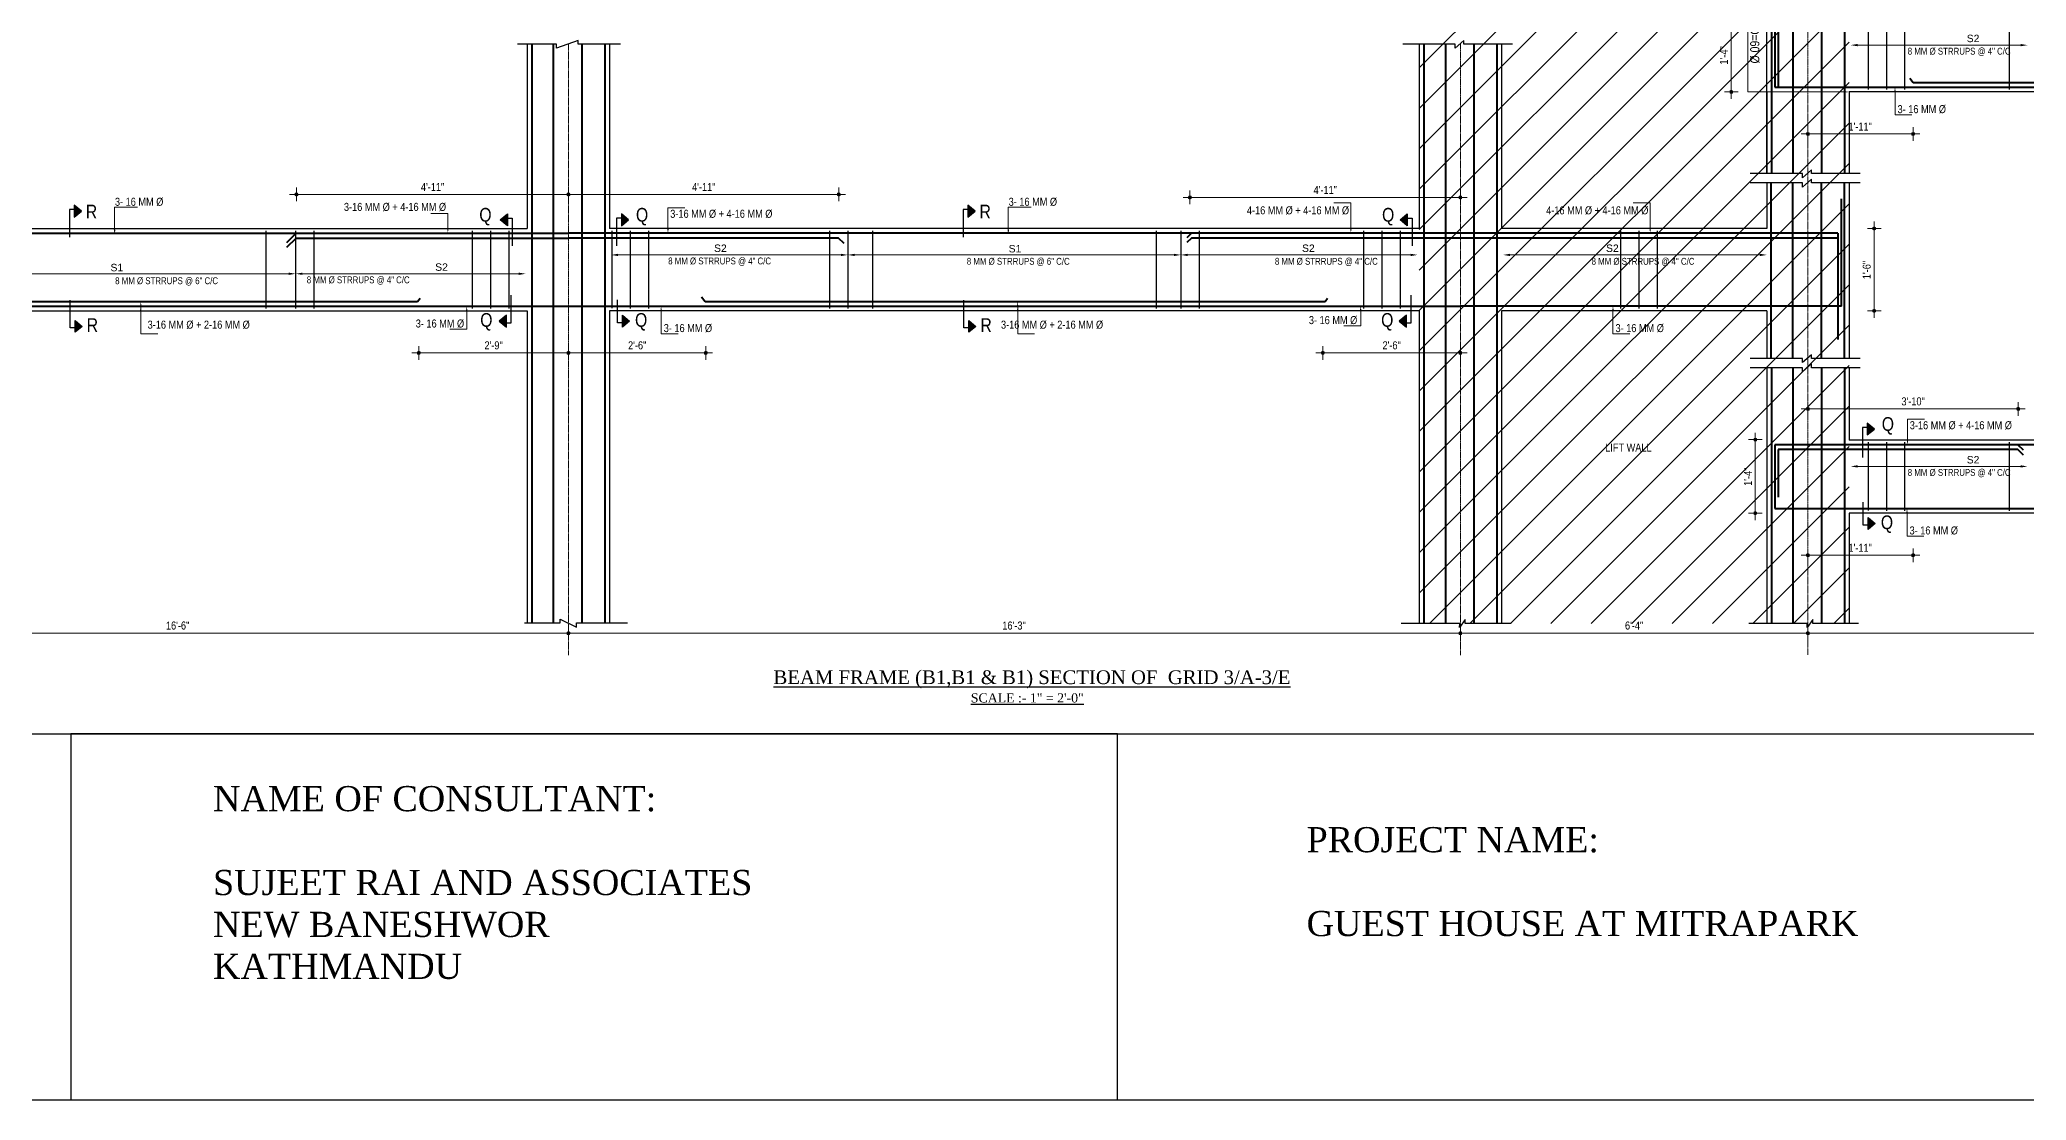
# Model space of a CAD drawing. Header units: inches. Extents: x 57837 to 133168, y 6972 to 27776.
# Drawn here: x 74086 to 75823, y 12664 to 13592 of the extents above; entities that cross this region are included whole.
import ezdxf

# ---------------------------------------------------------------- set-up
doc = ezdxf.new("R2010")
doc.units = ezdxf.units.IN
doc.header["$MEASUREMENT"] = 0
doc.linetypes.add('CENTER', pattern=[2, 1.25, -0.25, 0.25, -0.25])
doc.linetypes.add('CENTER2', pattern=[1.125, 0.75, -0.125, 0.125, -0.125])
for name, color, linetype, lineweight in [('CENTER', 9, 'CENTER', 5), ('DIM', 2, 'Continuous', 13), ('HACTH', 153, 'Continuous', 5), ('ROD', 1, 'Continuous', 40), ('STIRRUPS', 4, 'Continuous', 30)]:
    doc.layers.add(name, color=color, linetype=linetype, lineweight=lineweight)
for name, color, linetype in [('elevation', 3, 'Continuous'), ('text', 255, 'Continuous'), ('walls', 32, 'Continuous')]:
    doc.layers.add(name, color=color, linetype=linetype)
doc.styles.add('Arial', font='arial.ttf', dxfattribs={"height": 6.5})
doc.styles.get("Standard").update_dxf_attribs({"font": 'ARIALN.TTF', "height": 7})
doc.styles.add('style1', font='times.ttf', dxfattribs={"height": 8})

msp = doc.modelspace()

# ---------------------------------------------------------------- hatches: boundary and pattern name
at = {"lineweight": 13}
h = msp.add_hatch(color=256, dxfattribs=at)
edge = h.paths.add_edge_path()
edge.add_arc((75565.4, 13546.5), 1.42, -90, 270)
h = msp.add_hatch(color=256, dxfattribs=at)
edge = h.paths.add_edge_path()
edge.add_arc((75632.4, 13509.7), 1.42, 180, 540)
h = msp.add_hatch(color=256, dxfattribs=at)
edge = h.paths.add_edge_path()
edge.add_arc((75724.4, 13509.7), 1.42, 0, 360)
h = msp.add_hatch(color=256, dxfattribs=at)
edge = h.paths.add_edge_path()
edge.add_arc((74310.3, 13456.8), 1.42, 180, 540)
h = msp.add_hatch(color=256, dxfattribs=at)
edge = h.paths.add_edge_path()
edge.add_arc((74548.2, 13456.8), 1.42, 180, 540)
h = msp.add_hatch(color=256, dxfattribs=at)
edge = h.paths.add_edge_path()
edge.add_arc((74548.2, 13456.8), 1.42, 0, 360)
h = msp.add_hatch(color=256, dxfattribs=at)
edge = h.paths.add_edge_path()
edge.add_arc((74784.7, 13456.8), 1.42, 0, 360)
h = msp.add_hatch(color=256, dxfattribs=at)
edge = h.paths.add_edge_path()
edge.add_arc((75091.8, 13454.2), 1.42, 180, 540)
h = msp.add_hatch(color=256, dxfattribs=at)
edge = h.paths.add_edge_path()
edge.add_arc((75328.4, 13454.2), 1.42, 0, 360)
h = msp.add_hatch(color=256, dxfattribs=at)
edge = h.paths.add_edge_path()
edge.add_arc((75690.4, 13427), 1.42, 90, 450)
h = msp.add_hatch(color=256, dxfattribs=at)
edge = h.paths.add_edge_path()
edge.add_arc((75690.4, 13355), 1.42, -90, 270)
h = msp.add_hatch(color=256, dxfattribs=at)
edge = h.paths.add_edge_path()
edge.add_arc((74417.3, 13318.2), 1.42, 180, 540)
h = msp.add_hatch(color=256, dxfattribs=at)
edge = h.paths.add_edge_path()
edge.add_arc((74548.2, 13318.2), 1.42, 0, 360)
h = msp.add_hatch(color=256, dxfattribs=at)
edge = h.paths.add_edge_path()
edge.add_arc((74548.2, 13318.2), 1.42, 180, 540)
h = msp.add_hatch(color=256, dxfattribs=at)
edge = h.paths.add_edge_path()
edge.add_arc((74668.4, 13318.2), 1.42, 0, 360)
h = msp.add_hatch(color=256, dxfattribs=at)
edge = h.paths.add_edge_path()
edge.add_arc((75208.1, 13318.2), 1.42, 180, 540)
h = msp.add_hatch(color=256, dxfattribs=at)
edge = h.paths.add_edge_path()
edge.add_arc((75328.4, 13318.2), 1.42, 0, 360)
h = msp.add_hatch(color=256, dxfattribs=at)
edge = h.paths.add_edge_path()
edge.add_arc((75632.4, 13269.2), 1.42, 180, 540)
h = msp.add_hatch(color=256, dxfattribs=at)
edge = h.paths.add_edge_path()
edge.add_arc((75816.4, 13269.2), 1.42, 0, 360)
h = msp.add_hatch(color=256, dxfattribs=at)
edge = h.paths.add_edge_path()
edge.add_arc((75586.4, 13242.3), 1.42, 90, 450)
h = msp.add_hatch(color=256, dxfattribs=at)
edge = h.paths.add_edge_path()
edge.add_arc((75586.4, 13178), 1.42, -90, 270)
h = msp.add_hatch(color=256, dxfattribs=at)
edge = h.paths.add_edge_path()
edge.add_arc((75632.4, 13141.2), 1.42, 180, 540)
h = msp.add_hatch(color=256, dxfattribs=at)
edge = h.paths.add_edge_path()
edge.add_arc((75724.4, 13141.2), 1.42, 0, 360)
h = msp.add_hatch(color=256, dxfattribs=at)
edge = h.paths.add_edge_path()
edge.add_arc((74548.2, 13073), 1.42, 180, 540)
h = msp.add_hatch(color=256, dxfattribs=at)
edge = h.paths.add_edge_path()
edge.add_arc((74548.2, 13073), 1.42, 0, 360)
h = msp.add_hatch(color=256, dxfattribs=at)
edge = h.paths.add_edge_path()
edge.add_arc((75328.4, 13073), 1.42, 0, 360)
h = msp.add_hatch(color=256, dxfattribs=at)
edge = h.paths.add_edge_path()
edge.add_arc((75328.4, 13073), 1.42, 180, 540)
h = msp.add_hatch(color=256, dxfattribs=at)
edge = h.paths.add_edge_path()
edge.add_arc((75632.4, 13073), 1.42, 0, 360)
h = msp.add_hatch(color=256, dxfattribs=at)
edge = h.paths.add_edge_path()
edge.add_arc((75632.4, 13073), 1.42, 180, 540)
at = {"layer": 'text'}
for points in [[(74122.2, 13442.2), (74115.9, 13447.4), (74115.9, 13437)], [(74488.6, 13434.6), (74494.9, 13439.8), (74494.9, 13429.4)], [(74600.8, 13434.6), (74594.6, 13439.8), (74594.6, 13429.4)], [(74903.9, 13442.2), (74897.6, 13447.4), (74897.6, 13437)], [(75275.7, 13434.6), (75282, 13439.8), (75282, 13429.4)], [(74123, 13341.4), (74116.7, 13336.2), (74116.7, 13346.6)], [(74487.8, 13345.9), (74494.1, 13340.7), (74494.1, 13351.1)], [(74601.6, 13345.9), (74595.4, 13340.7), (74595.4, 13351.1)], [(74904.7, 13341.4), (74898.4, 13336.2), (74898.4, 13346.6)], [(75274.9, 13345.9), (75281.2, 13340.7), (75281.2, 13351.1)], [(75690.5, 13251.6), (75684.3, 13256.8), (75684.3, 13246.4)], [(75691.3, 13168.9), (75685.1, 13163.7), (75685.1, 13174.1)]]:
    msp.add_hatch(color=256, dxfattribs=at).paths.add_polyline_path(points)

# ---------------------------------------------------------------- linework, layer by layer
for p, q in [((75596.4, 13475), (75596.4, 13758.2)), ((74512.2, 13588.2), (74512.2, 13427)), ((74512.2, 13588.2), (74512.2, 13427)), ((74584.2, 13588.2), (74584.2, 13427)), ((74584.2, 13588.2), (74584.2, 13427)), ((74584.2, 13588.2), (74584.2, 13427)), ((74584.2, 13588.2), (74584.2, 13427.3)), ((74584.2, 13588.2), (74584.2, 13427)), ((75292.4, 13588.2), (75292.4, 13427)), ((75364.4, 13588.2), (75364.4, 13427)), ((75364.4, 13588.2), (75364.4, 13427)), ((75364.4, 13588.2), (75364.4, 13427)), ((75596.4, 13546.5), (75596.4, 13475)), ((76216.4, 13546.5), (75668.4, 13546.5)), ((75668.4, 13546.5), (75668.4, 13475)), ((75596.4, 13466.9), (75596.4, 13427)), ((75668.4, 13466.9), (75668.4, 13313.4)), ((73840.9, 13427), (74512.2, 13427)), ((75244.5, 13427), (74584.2, 13427)), ((75292.4, 13427), (75244.5, 13427)), ((75596.4, 13427), (75364.4, 13427)), ((73793.1, 13355), (74512.2, 13355)), ((74512.2, 13355), (74512.2, 13082)), ((74512.2, 13355), (74512.2, 13082)), ((74512.2, 13355), (74512.2, 13082)), ((74584.2, 13355), (74584.2, 13082)), ((75292.4, 13355), (74584.2, 13355)), ((74584.2, 13355), (74584.2, 13082)), ((74584.2, 13355), (74584.2, 13082)), ((74584.2, 13355), (74584.2, 13082)), ((75292.4, 13355), (75292.4, 13081.6)), ((75596.4, 13355), (75364.4, 13355)), ((75364.4, 13355), (75364.4, 13081.6)), ((75596.4, 13355), (75596.4, 13313.4)), ((75596.4, 13305.2), (75596.4, 13081.6)), ((75668.4, 13305.2), (75668.4, 13242)), ((75668.4, 13305.2), (75668.4, 13242)), ((75668.4, 13305.2), (75668.4, 13242)), ((76168.5, 13242), (75668.4, 13242)), ((76216.4, 13178), (75668.4, 13178)), ((75668.4, 13178), (75668.4, 13081.6)), ((73178.2, 12984.9), (76519.2, 12984.9)), ((75028.6, 12984.9), (74113.1, 12984.9)), ((74113.1, 12984.9), (74113.1, 12664.4)), ((75028.6, 12664.4), (75028.6, 12984.9))]:
    msp.add_line(p, q)
at = {"lineweight": 13}
for p, q in [((75571.4, 13546.5), (75559.4, 13546.5)), ((75565.4, 13552.5), (75565.4, 13540.5)), ((75638.4, 13509.7), (75626.4, 13509.7)), ((75632.4, 13503.7), (75632.4, 13515.7)), ((75718.4, 13509.7), (75730.4, 13509.7)), ((75724.4, 13515.7), (75724.4, 13503.7)), ((74316.3, 13456.8), (74304.3, 13456.8)), ((74310.3, 13450.8), (74310.3, 13462.8)), ((74554.2, 13456.8), (74542.2, 13456.8)), ((74542.2, 13456.8), (74554.2, 13456.8)), ((74548.2, 13450.8), (74548.2, 13462.8)), ((74548.2, 13462.8), (74548.2, 13450.8)), ((74778.7, 13456.8), (74790.7, 13456.8)), ((74784.7, 13462.8), (74784.7, 13450.8)), ((75097.8, 13454.2), (75085.8, 13454.2)), ((75091.8, 13448.2), (75091.8, 13460.2)), ((75322.4, 13454.2), (75334.4, 13454.2)), ((75328.4, 13460.2), (75328.4, 13448.2)), ((75690.4, 13421), (75690.4, 13433)), ((75684.4, 13427), (75696.4, 13427)), ((75696.4, 13355), (75684.4, 13355)), ((75690.4, 13361), (75690.4, 13349)), ((74423.3, 13318.2), (74411.3, 13318.2)), ((74417.3, 13312.2), (74417.3, 13324.2)), ((74542.2, 13318.2), (74554.2, 13318.2)), ((74554.2, 13318.2), (74542.2, 13318.2)), ((74548.2, 13324.2), (74548.2, 13312.2)), ((74548.2, 13312.2), (74548.2, 13324.2)), ((74662.4, 13318.2), (74674.4, 13318.2)), ((74668.4, 13324.2), (74668.4, 13312.2)), ((75214.1, 13318.2), (75202.1, 13318.2)), ((75208.1, 13312.2), (75208.1, 13324.2)), ((75322.4, 13318.2), (75334.4, 13318.2)), ((75328.4, 13324.2), (75328.4, 13312.2)), ((75632.4, 13263.2), (75632.4, 13275.2)), ((75816.4, 13275.2), (75816.4, 13263.2)), ((75638.4, 13269.2), (75626.4, 13269.2)), ((75810.4, 13269.2), (75822.4, 13269.2)), ((75580.4, 13242.3), (75592.4, 13242.3)), ((75586.4, 13236.3), (75586.4, 13248.3)), ((75592.4, 13178), (75580.4, 13178)), ((75586.4, 13184), (75586.4, 13172)), ((75638.4, 13141.2), (75626.4, 13141.2)), ((75632.4, 13135.2), (75632.4, 13147.2)), ((75718.4, 13141.2), (75730.4, 13141.2)), ((75724.4, 13147.2), (75724.4, 13135.2)), ((74554.2, 13073), (74542.2, 13073)), ((74542.2, 13073), (74554.2, 13073)), ((74548.2, 13067), (74548.2, 13079)), ((74548.2, 13079), (74548.2, 13067)), ((75322.4, 13073), (75334.4, 13073)), ((75334.4, 13073), (75322.4, 13073)), ((75328.4, 13079), (75328.4, 13067)), ((75328.4, 13067), (75328.4, 13079)), ((75626.4, 13073), (75638.4, 13073)), ((75638.4, 13073), (75626.4, 13073)), ((75632.4, 13079), (75632.4, 13067)), ((75632.4, 13067), (75632.4, 13079))]:
    msp.add_line(p, q, dxfattribs=at)
at = {"color": 1}
msp.add_line((76519.2, 12664.4), (73178.2, 12664.4), dxfattribs=at)
at = {"lineweight": 13}
for centre in [(75565.4, 13546.5), (75632.4, 13509.7), (75724.4, 13509.7), (74310.3, 13456.8), (74548.2, 13456.8), (74548.2, 13456.8), (74784.7, 13456.8), (75091.8, 13454.2), (75328.4, 13454.2), (75690.4, 13427), (75690.4, 13355), (74417.3, 13318.2), (74548.2, 13318.2), (74548.2, 13318.2), (74668.4, 13318.2), (75208.1, 13318.2), (75328.4, 13318.2), (75632.4, 13269.2), (75816.4, 13269.2), (75586.4, 13242.3), (75586.4, 13178), (75632.4, 13141.2), (75724.4, 13141.2), (74548.2, 13073), (74548.2, 13073), (75328.4, 13073), (75328.4, 13073), (75632.4, 13073), (75632.4, 13073)]:
    msp.add_circle(centre, 1.42, dxfattribs=at)
at = {"layer": 'CENTER', "linetype": 'CENTER2', "lineweight": 5}
for p, q in [((75632.4, 13669.2), (75632.4, 13053.9)), ((74548.2, 13588.4), (74548.2, 13053.9)), ((75328.4, 13588.7), (75328.4, 13053.9))]:
    msp.add_line(p, q, dxfattribs=at)
at = {"layer": 'DIM', "ltscale": 3}
for p, q in [((75579.9, 13546.5), (75579.9, 13646.6)), ((75664.4, 13546.5), (75579.9, 13546.5)), ((74442.8, 13440.1), (74427.9, 13440.1)), ((74442.8, 13427.1), (74442.8, 13440.1)), ((74635.3, 13427.1), (74635.3, 13445.1)), ((74635.3, 13445.1), (74650.1, 13445.1)), ((75241.2, 13355), (75241.2, 13342)), ((75241.2, 13342), (75226.4, 13342)), ((75719.5, 13242.1), (75719.5, 13260.1)), ((75719.5, 13260.1), (75734.3, 13260.1))]:
    msp.add_line(p, q, dxfattribs=at)
at = {"layer": 'DIM'}
for p, q in [((75565.4, 13550.5), (75565.4, 13606.8)), ((75636.4, 13509.7), (75720.4, 13509.7)), ((74544.2, 13456.8), (74314.3, 13456.8)), ((74780.7, 13456.8), (74552.2, 13456.8)), ((75095.8, 13454.2), (75324.4, 13454.2)), ((75690.4, 13423), (75690.4, 13359)), ((74544.2, 13318.2), (74421.3, 13318.2)), ((74552.2, 13318.2), (74664.4, 13318.2)), ((75324.4, 13318.2), (75212.1, 13318.2)), ((75812.4, 13269.2), (75636.4, 13269.2)), ((75586.4, 13238.3), (75586.4, 13182)), ((75636.4, 13141.2), (75720.4, 13141.2)), ((74544.2, 13073), (73761.1, 13073)), ((74552.2, 13073), (75324.4, 13073)), ((75332.4, 13073), (75628.4, 13073)), ((76248.4, 13073), (75636.4, 13073))]:
    msp.add_line(p, q, dxfattribs=at)
at = {"layer": 'DIM', "lineweight": 9}
for p, q in [((75675.8, 13587.4), (75818.4, 13587.4)), ((74591.5, 13403.9), (74786.7, 13403.9)), ((75077.8, 13403.9), (74798.7, 13403.9)), ((75285, 13403.9), (75089.8, 13403.9)), ((75371.8, 13403.9), (75590.4, 13403.9)), ((74001.6, 13387.4), (74303.6, 13387.4)), ((74504.8, 13387.4), (74315.6, 13387.4)), ((75675.8, 13218.9), (75818.4, 13218.9))]:
    msp.add_line(p, q, dxfattribs=at)
at = {"layer": 'DIM', "ltscale": 3, "extrusion": (0, 0, -1)}
for p, q in [((75708.6, 13546.5), (75708.6, 13526.5)), ((75708.6, 13526.5), (75723.4, 13526.5)), ((75232.6, 13449.6), (75217.8, 13449.6)), ((75232.6, 13427.1), (75232.6, 13449.6)), ((75494.4, 13449.6), (75479.6, 13449.6)), ((75494.4, 13427.1), (75494.4, 13449.6)), ((74174.2, 13359), (74174.2, 13335)), ((74174.2, 13355), (74174.2, 13335)), ((74459.3, 13355), (74459.3, 13339)), ((74629.3, 13355), (74629.3, 13335)), ((74941.2, 13359), (74941.2, 13335)), ((74941.2, 13355), (74941.2, 13335)), ((75461.9, 13355), (75461.9, 13335)), ((74174.2, 13335), (74189, 13335)), ((74174.2, 13335), (74189, 13335)), ((74459.3, 13339), (74444.4, 13339)), ((74629.3, 13335), (74644.2, 13335)), ((74941.2, 13335), (74956, 13335)), ((74941.2, 13335), (74956, 13335)), ((75461.9, 13335), (75476.7, 13335)), ((75719.1, 13178), (75719.1, 13158)), ((75719.1, 13158), (75733.9, 13158))]:
    msp.add_line(p, q, dxfattribs=at)
at = {"layer": 'DIM', "lineweight": 13}
for p, q in [((74151.3, 13425.9), (74151.3, 13445.6)), ((74151.3, 13445.6), (74171.2, 13445.6)), ((74933, 13425.9), (74933, 13445.6)), ((74933, 13445.6), (74952.9, 13445.6))]:
    msp.add_line(p, q, dxfattribs=at)
at = {"layer": 'DIM'}
for points in [[(75675.8, 13588.4), (75675.8, 13586.4), (75669.8, 13587.4)], [(75818.4, 13588.4), (75818.4, 13586.4), (75824.4, 13587.4)], [(74591.5, 13404.9), (74591.5, 13402.9), (74585.5, 13403.9)], [(74786.7, 13404.9), (74786.7, 13402.9), (74792.7, 13403.9)], [(74798.7, 13404.9), (74798.7, 13402.9), (74792.7, 13403.9)], [(75077.8, 13404.9), (75077.8, 13402.9), (75083.8, 13403.9)], [(75089.8, 13404.9), (75089.8, 13402.9), (75083.8, 13403.9)], [(75285, 13404.9), (75285, 13402.9), (75291, 13403.9)], [(75371.8, 13404.9), (75371.8, 13402.9), (75365.8, 13403.9)], [(75590.4, 13404.9), (75590.4, 13402.9), (75596.4, 13403.9)], [(74303.6, 13388.4), (74303.6, 13386.4), (74309.6, 13387.4)], [(74315.6, 13388.4), (74315.6, 13386.4), (74309.6, 13387.4)], [(74504.8, 13388.4), (74504.8, 13386.4), (74510.8, 13387.4)], [(75675.8, 13219.9), (75675.8, 13217.9), (75669.8, 13218.9)], [(75818.4, 13219.9), (75818.4, 13217.9), (75824.4, 13218.9)]]:
    msp.add_solid(points, dxfattribs=at)
at = {"layer": 'DIM', "ltscale": 3}
for points in [[(75664.4, 13547.1), (75668.4, 13546.5), (75664.4, 13545.8)], [(74443.4, 13427.1), (74442.8, 13423.1), (74442.1, 13427.1)], [(74636, 13427.1), (74635.3, 13423.1), (74634.6, 13427.1)], [(75240.5, 13355), (75241.2, 13359), (75241.9, 13355)], [(75720.2, 13242.1), (75719.5, 13238.1), (75718.8, 13242.1)]]:
    msp.add_solid(points, dxfattribs=at)
at = {"layer": 'DIM', "ltscale": 3, "extrusion": (0, 0, -1)}
for points in [[(-75709.2, 13546.5), (-75708.6, 13550.5), (-75707.9, 13546.5)], [(-75232, 13427.1), (-75232.6, 13423.1), (-75233.3, 13427.1)], [(-75493.8, 13427.1), (-75494.4, 13423.1), (-75495.1, 13427.1)], [(-74174.8, 13359), (-74174.2, 13363), (-74173.5, 13359)], [(-74941.8, 13359), (-74941.2, 13363), (-74940.5, 13359)], [(-74174.8, 13355), (-74174.2, 13359), (-74173.5, 13355)], [(-74459.9, 13355), (-74459.3, 13359), (-74458.6, 13355)], [(-74630, 13355), (-74629.3, 13359), (-74628.7, 13355)], [(-74941.8, 13355), (-74941.2, 13359), (-74940.5, 13355)], [(-75462.6, 13355), (-75461.9, 13359), (-75461.2, 13355)], [(-75719.7, 13178), (-75719.1, 13182), (-75718.4, 13178)]]:
    msp.add_solid(points, dxfattribs=at)
at = {"layer": 'DIM', "lineweight": 13}
for points in [[(74152, 13425.9), (74151.3, 13421.9), (74150.6, 13425.9)], [(74933.7, 13425.9), (74933, 13421.9), (74932.3, 13425.9)]]:
    msp.add_solid(points, dxfattribs=at)
at = {"layer": 'elevation'}
for p, q in [((74512.2, 13588.2), (74512.2, 13427.3)), ((74584.2, 13588.2), (74584.2, 13427.3)), ((75364.4, 13588.2), (75364.4, 13427.3)), ((75364.4, 13588.2), (75364.4, 13427)), ((74580.2, 13425.3), (74580.2, 13385.3)), ((75668.4, 13305.2), (75668.4, 13242.3)), ((75668.4, 13305.2), (75668.4, 13242))]:
    msp.add_line(p, q, dxfattribs=at)
at = {"layer": 'HACTH'}
for p, q in [((75292.4, 13567.5), (75668.4, 13943.5)), ((75292.4, 13532.1), (75668.4, 13908.1)), ((75292.4, 13496.8), (75668.4, 13872.8)), ((75292.4, 13461.4), (75668.4, 13837.4)), ((75292.4, 13426.1), (75668.4, 13802.1)), ((75292.4, 13390.7), (75668.4, 13766.7)), ((75292.4, 13355.4), (75668.4, 13731.4)), ((75292.4, 13320), (75668.4, 13696)), ((75292.4, 13284.7), (75668.4, 13660.7)), ((75292.4, 13249.3), (75668.4, 13625.3)), ((75292.4, 13213.9), (75668.4, 13589.9)), ((75292.4, 13178.6), (75668.4, 13554.6)), ((75292.4, 13143.2), (75668.4, 13519.2)), ((75292.4, 13107.9), (75668.4, 13483.9)), ((75301.5, 13081.6), (75668.4, 13448.5)), ((75336.8, 13081.6), (75668.4, 13413.2)), ((75372.2, 13081.6), (75668.4, 13377.8)), ((75407.5, 13081.6), (75668.4, 13342.5)), ((75442.9, 13081.6), (75668.4, 13307.1)), ((75478.3, 13081.6), (75668.4, 13271.7)), ((75513.6, 13081.6), (75668.4, 13236.4)), ((75549, 13081.6), (75668.4, 13201)), ((75584.3, 13081.6), (75668.4, 13165.7)), ((75619.7, 13081.6), (75668.4, 13130.3)), ((75655, 13081.6), (75668.4, 13095))]:
    msp.add_line(p, q, dxfattribs=at)
at = {"layer": 'ROD'}
for p, q in [((75600.4, 13668.7), (75600.4, 13475)), ((75619.3, 13668.7), (75619.3, 13475)), ((75644.3, 13668.7), (75644.3, 13475)), ((75664.4, 13668.7), (75664.4, 13475)), ((75603.4, 13646.9), (75603.4, 13550.5)), ((74516.2, 13588.2), (74516.2, 13082)), ((74516.2, 13588.2), (74516.2, 13082)), ((74580.2, 13588.2), (74580.2, 13082)), ((74580.2, 13588.2), (74580.2, 13082)), ((74580.2, 13588.2), (74580.2, 13082)), ((74580.2, 13588.2), (74580.2, 13082)), ((75296.4, 13588.2), (75296.4, 13081.6)), ((75315.3, 13588.2), (75315.3, 13081.6)), ((75340.3, 13588.2), (75340.3, 13081.6)), ((75360.4, 13588.2), (75360.4, 13081.6)), ((75606.4, 13602.1), (75606.4, 13550.5)), ((74535, 13587.9), (74535, 13081.6)), ((74560, 13587.9), (74560, 13081.6)), ((75724.4, 13554.4), (75721.4, 13558.3)), ((76160.5, 13554.4), (75724.4, 13554.4)), ((75603.4, 13550.5), (76155.8, 13550.5)), ((75600.1, 13466.9), (75600.1, 13313.4)), ((75619, 13466.9), (75619, 13313.4)), ((75644, 13466.9), (75644, 13313.4)), ((75664.1, 13466.9), (75664.1, 13313.4)), ((75661.7, 13359), (75661.7, 13452.9)), ((73557, 13422.8), (74548.2, 13422.8)), ((74302, 13414.9), (74310.2, 13422.8)), ((74302, 13410.8), (74310.2, 13418.6)), ((74310.2, 13422.8), (74548.2, 13422.8)), ((74310.2, 13418.6), (74548.2, 13418.6)), ((75328.4, 13422.8), (74548.2, 13422.8)), ((74784.4, 13418.6), (74548.2, 13418.6)), ((74789.4, 13413.8), (74784.4, 13418.6)), ((75093.3, 13422.8), (75089.2, 13418.9)), ((75093.3, 13418.6), (75089.2, 13414.7)), ((75328.4, 13422.8), (75093.3, 13422.8)), ((75328.4, 13418.6), (75093.3, 13418.6)), ((75658.7, 13422.8), (75328.4, 13422.8)), ((75658.7, 13422.8), (75328.4, 13422.8)), ((75658.7, 13418.6), (75328.4, 13418.6)), ((75658.7, 13422.8), (75658.7, 13329.9)), ((74416.3, 13362.9), (73880, 13362.9)), ((74418.5, 13365.7), (74416.3, 13362.9)), ((74667.7, 13362.9), (74664.7, 13366.8)), ((75210, 13362.9), (74667.7, 13362.9)), ((75212.3, 13365.7), (75210, 13362.9)), ((73727.8, 13359.1), (74548.2, 13359)), ((74548.2, 13359), (75328.4, 13359)), ((75661.7, 13359), (75328.4, 13359.1)), ((75600.4, 13305.2), (75600.4, 13081.6)), ((75619.3, 13305.2), (75619.3, 13081.6)), ((75644.3, 13305.2), (75644.3, 13081.6)), ((75664.4, 13305.2), (75664.4, 13081.6)), ((76278.6, 13237.8), (75603.4, 13237.8)), ((75603.4, 13237.8), (75603.4, 13182)), ((75816.1, 13233.6), (75606.4, 13233.6)), ((75606.4, 13233.6), (75606.4, 13191.9)), ((75816.1, 13237.8), (75632.4, 13237.8)), ((75821, 13233), (75816.1, 13237.8)), ((75821, 13228.8), (75816.1, 13233.6)), ((75603.4, 13182), (76155.8, 13182))]:
    msp.add_line(p, q, dxfattribs=at)
at = {"layer": 'STIRRUPS'}
for p, q in [((75685, 13608.5), (75685, 13548.7)), ((75685, 13608.5), (75685, 13548.7)), ((75701, 13608.5), (75701, 13548.5)), ((75717, 13608.5), (75717, 13548.5)), ((75808.4, 13608.5), (75808.4, 13548.5)), ((74283.7, 13425), (74283.7, 13357)), ((74309.6, 13425), (74309.6, 13357)), ((74325.6, 13425), (74325.6, 13357)), ((74325.6, 13425), (74325.6, 13357)), ((74464.1, 13425), (74464.1, 13357)), ((74480.1, 13425), (74480.1, 13357)), ((74496.1, 13425), (74496.1, 13357)), ((74586.3, 13425), (74586.3, 13357.2)), ((74586.3, 13425), (74586.3, 13357.2)), ((74602.3, 13425), (74602.3, 13357)), ((74618.3, 13425), (74618.3, 13357)), ((74776.7, 13425), (74776.7, 13357)), ((74792.7, 13425), (74792.7, 13357)), ((74792.7, 13425), (74792.7, 13357)), ((74814.2, 13425), (74814.2, 13357)), ((74814.2, 13425), (74814.2, 13357)), ((75062.4, 13425), (75062.4, 13357)), ((75062.4, 13425), (75062.4, 13357)), ((75083.8, 13425), (75083.8, 13357)), ((75083.8, 13425), (75083.8, 13357)), ((75099.8, 13425), (75099.8, 13357)), ((75243.8, 13425), (75243.8, 13357)), ((75259.8, 13425), (75259.8, 13357)), ((75275.8, 13425), (75275.8, 13357)), ((75468.4, 13425), (75468.4, 13357)), ((75484.4, 13425), (75484.4, 13357)), ((75500.4, 13425), (75500.4, 13357)), ((75685, 13240), (75685, 13180.2)), ((75685, 13240), (75685, 13180.2)), ((75701, 13240), (75701, 13180)), ((75717, 13240), (75717, 13180)), ((75808.4, 13240), (75808.4, 13180))]:
    msp.add_line(p, q, dxfattribs=at)
at = {"layer": 'text'}
for p, q in [((74113.7, 13443.6), (74111.7, 13443.6)), ((74111.7, 13443.6), (74111.7, 13419.4)), ((74115.9, 13443.6), (74113.7, 13443.6)), ((74122.2, 13442.2), (74115.9, 13447.4)), ((74115.9, 13447.4), (74115.9, 13437)), ((74115.9, 13437), (74122.2, 13442.2)), ((74488.6, 13434.6), (74494.9, 13439.8)), ((74494.9, 13429.4), (74488.6, 13434.6)), ((74494.9, 13439.8), (74494.9, 13429.4)), ((74494.9, 13435.9), (74497.1, 13435.9)), ((74497.1, 13435.9), (74499.1, 13435.9)), ((74499.1, 13435.9), (74499.1, 13411.7)), ((74592.3, 13435.9), (74590.3, 13435.9)), ((74590.3, 13435.9), (74590.3, 13411.7)), ((74594.6, 13435.9), (74592.3, 13435.9)), ((74600.8, 13434.6), (74594.6, 13439.8)), ((74594.6, 13439.8), (74594.6, 13429.4)), ((74594.6, 13429.4), (74600.8, 13434.6)), ((74895.4, 13443.6), (74893.4, 13443.6)), ((74893.4, 13443.6), (74893.4, 13419.4)), ((74897.6, 13443.6), (74895.4, 13443.6)), ((74903.9, 13442.2), (74897.6, 13447.4)), ((74897.6, 13447.4), (74897.6, 13437)), ((74897.6, 13437), (74903.9, 13442.2)), ((75275.7, 13434.6), (75282, 13439.8)), ((75282, 13429.4), (75275.7, 13434.6)), ((75282, 13439.8), (75282, 13429.4)), ((75282, 13435.9), (75284.2, 13435.9)), ((75284.2, 13435.9), (75286.2, 13435.9)), ((75286.2, 13435.9), (75286.2, 13411.7)), ((74112.5, 13340.1), (74112.5, 13364.3)), ((74498.3, 13344.5), (74498.3, 13368.8)), ((74591.1, 13344.5), (74591.1, 13364.5)), ((74894.2, 13340.1), (74894.2, 13364.3)), ((75285.4, 13344.5), (75285.4, 13368.8)), ((74116.7, 13336.2), (74116.7, 13346.6)), ((74116.7, 13346.6), (74123, 13341.4)), ((74494.1, 13351.1), (74487.8, 13345.9)), ((74487.8, 13345.9), (74494.1, 13340.7)), ((74494.1, 13340.7), (74494.1, 13351.1)), ((74595.4, 13340.7), (74595.4, 13351.1)), ((74595.4, 13351.1), (74601.6, 13345.9)), ((74601.6, 13345.9), (74595.4, 13340.7)), ((74898.4, 13336.2), (74898.4, 13346.6)), ((74898.4, 13346.6), (74904.7, 13341.4)), ((75281.2, 13351.1), (75274.9, 13345.9)), ((75274.9, 13345.9), (75281.2, 13340.7)), ((75281.2, 13340.7), (75281.2, 13351.1)), ((74114.5, 13340.1), (74112.5, 13340.1)), ((74116.7, 13340.1), (74114.5, 13340.1)), ((74123, 13341.4), (74116.7, 13336.2)), ((74494.1, 13344.5), (74496.3, 13344.5)), ((74496.3, 13344.5), (74498.3, 13344.5)), ((74593.1, 13344.5), (74591.1, 13344.5)), ((74595.4, 13344.5), (74593.1, 13344.5)), ((74896.2, 13340.1), (74894.2, 13340.1)), ((74898.4, 13340.1), (74896.2, 13340.1)), ((74904.7, 13341.4), (74898.4, 13336.2)), ((75281.2, 13344.5), (75283.4, 13344.5)), ((75283.4, 13344.5), (75285.4, 13344.5)), ((75682, 13252.9), (75680, 13252.9)), ((75680, 13252.9), (75680, 13226.7)), ((75684.3, 13252.9), (75682, 13252.9)), ((75690.5, 13251.6), (75684.3, 13256.8)), ((75684.3, 13256.8), (75684.3, 13246.4)), ((75684.3, 13246.4), (75690.5, 13251.6)), ((75680.8, 13167.5), (75680.8, 13187.5)), ((75685.1, 13163.7), (75685.1, 13174.1)), ((75685.1, 13174.1), (75691.3, 13168.9)), ((75682.8, 13167.5), (75680.8, 13167.5)), ((75685.1, 13167.5), (75682.8, 13167.5)), ((75691.3, 13168.9), (75685.1, 13163.7))]:
    msp.add_line(p, q, dxfattribs=at)
at = {"layer": 'walls', "color": 6}
for p, q in [((74537.8, 13588.2), (74503.8, 13588.2)), ((74556.8, 13591.5), (74537.8, 13584.7)), ((74537.8, 13584.7), (74537.8, 13588.2)), ((74556.8, 13588.2), (74556.8, 13591.5)), ((74593.8, 13588.2), (74556.8, 13588.2)), ((75323.8, 13588.2), (75278, 13588.2)), ((75331.5, 13591.5), (75323.8, 13584.7)), ((75323.8, 13584.7), (75323.8, 13588.2)), ((75331.5, 13588.2), (75331.5, 13591.5)), ((75374.1, 13588.2), (75331.5, 13588.2)), ((75627.8, 13475), (75582, 13475)), ((75627.8, 13466.9), (75582, 13466.9)), ((75635.5, 13478.2), (75627.8, 13471.4)), ((75627.8, 13471.4), (75627.8, 13475)), ((75635.5, 13470.1), (75627.8, 13463.3)), ((75627.8, 13463.3), (75627.8, 13466.9)), ((75635.5, 13475), (75635.5, 13478.2)), ((75678.1, 13475), (75635.5, 13475)), ((75635.5, 13466.9), (75635.5, 13470.1)), ((75678.1, 13466.9), (75635.5, 13466.9)), ((75627.8, 13313.4), (75582, 13313.4)), ((75635.5, 13316.6), (75627.8, 13309.8)), ((75627.8, 13309.8), (75627.8, 13313.4)), ((75635.5, 13313.4), (75635.5, 13316.6)), ((75678.1, 13313.4), (75635.5, 13313.4)), ((75627.8, 13305.2), (75582, 13305.2)), ((75635.5, 13308.5), (75627.8, 13301.7)), ((75627.8, 13301.7), (75627.8, 13305.2)), ((75635.5, 13305.2), (75635.5, 13308.5)), ((75678.1, 13305.2), (75635.5, 13305.2)), ((74540.9, 13082), (74540.9, 13085.2)), ((74540.9, 13085.2), (74555.4, 13078.4)), ((75332.6, 13084.9), (75327.7, 13078.1)), ((75332.6, 13081.6), (75332.6, 13084.9)), ((75636.6, 13084.9), (75631.7, 13078.1)), ((75636.6, 13081.6), (75636.6, 13084.9)), ((74509.8, 13082), (74540.9, 13082)), ((74555.4, 13078.4), (74555.4, 13082)), ((74555.4, 13082), (74599.9, 13082)), ((75327.8, 13081.6), (75276.6, 13081.6)), ((75327.7, 13078.1), (75327.8, 13081.6)), ((75372.7, 13081.6), (75332.6, 13081.6)), ((75631.8, 13081.6), (75580.6, 13081.6)), ((75631.7, 13078.1), (75631.8, 13081.6)), ((75676.7, 13081.6), (75636.6, 13081.6))]:
    msp.add_line(p, q, dxfattribs=at)

# ---------------------------------------------------------------- texts
at = {"char_height": 22, "attachment_point": 1}
for s, insert, width in [('{\\fTimes New Roman|b0|i0|c0|p18;NAME OF CONSULTANT:\\P\\PSUJEET RAI AND ASSOCIATES\\PNEW BANESHWOR\\PKATHMANDU}', (74237.4, 12939.3), 733.029), ('{\\fTimes New Roman|b0|i0|c0|p18;PROJECT NAME:\\P\\PGUEST HOUSE AT MITRAPARK}', (75193.9, 12903.4), 526.959)]:
    msp.add_mtext(s, dxfattribs=dict(at, insert=insert, width=width))
at = {"layer": 'DIM', "style": 'Arial'}
for s, p in [('S2', (75771.3, 13590)), ('S2', (74675.6, 13406.5)), ('S1', (74933.3, 13406.1)), ('S2', (75189.9, 13406.5)), ('S2', (75455.8, 13406.5)), ('S1', (74147.7, 13389.6)), ('S2', (74431.7, 13390)), ('S2', (75771.3, 13221.5))]:
    msp.add_text(s, height=6.5, dxfattribs=at).set_placement(p)
at = {"layer": 'DIM'}
for s, p in [('1\'-4"', (75562.4, 13570.4)), ('1\'-6"', (75687.3, 13382.7)), ('1\'-4"', (75583.4, 13201.9))]:
    msp.add_text(s, height=7, rotation=90, dxfattribs=at).set_placement(p)
for s, p in [('1\'-11"', (75667.9, 13512.7)), ('4\'-11"', (74419.2, 13459.8)), ('4\'-11"', (74656.4, 13459.8)), ('4\'-11"', (75200, 13457.2)), ('2\'-9"', (74474.8, 13321.3)), ('2\'-6"', (74600.4, 13321.3)), ('2\'-6"', (75260.3, 13321.3)), ('3\'-10"', (75714.2, 13272.3)), ('1\'-11"', (75667.9, 13144.2)), ('16\'-6"', (74196.2, 13076.2)), ('16\'-3"', (74927.8, 13076.2)), ('6\'-4"', (75472.4, 13076.2))]:
    msp.add_text(s, height=7, dxfattribs=at).set_placement(p)
at = {"layer": 'text'}
msp.add_text('LD=60 Ø', height=8, rotation=270, dxfattribs=at).set_placement((75581.9, 13608.3))
for s, height, p in [('8 MM Ø STRRUPS @ 4" C/C', 6, (75719.7, 13579.1)), ('3- 16 MM Ø', 7, (75710.8, 13527.9)), ('3- 16 MM Ø', 7, (74151.6, 13446.9)), ('3-16 MM Ø + 4-16 MM Ø', 7, (74351.9, 13442.4)), ('3- 16 MM Ø', 7, (74933.3, 13446.9)), ('R', 12, (74126.1, 13435.8)), ('Q', 12, (74470.3, 13433)), ('Q', 12, (74607.3, 13433)), ('3-16 MM Ø + 4-16 MM Ø', 7, (74637.3, 13436.4)), ('R', 12, (74907.8, 13435.8)), ('4-16 MM Ø + 4-16 MM Ø', 7, (75141.7, 13439.4)), ('Q', 12, (75259.9, 13433)), ('4-16 MM Ø + 4-16 MM Ø', 7, (75403.5, 13439.4)), ('8 MM Ø STRRUPS @ 4" C/C', 6, (74635.5, 13395.6)), ('8 MM Ø STRRUPS @ 6" C/C', 6, (74896.7, 13395.3)), ('8 MM Ø STRRUPS @ 4" C/C', 6, (75166.2, 13395.3)), ('8 MM Ø STRRUPS @ 4" C/C', 6, (75443.2, 13395.3)), ('8 MM Ø STRRUPS @ 6" C/C', 6, (74151.8, 13378.3)), ('8 MM Ø STRRUPS @ 4" C/C', 6, (74319.4, 13379.1)), ('R', 12, (74126.9, 13336.5)), ('3-16 MM Ø + 2-16 MM Ø', 7, (74180.2, 13339.4)), ('3- 16 MM Ø', 7, (74414.7, 13340.4)), ('Q', 12, (74471.1, 13341)), ('Q', 12, (74606.5, 13341)), ('R', 12, (74908.6, 13336.5)), ('3-16 MM Ø + 2-16 MM Ø', 7, (74926.6, 13339.4)), ('3- 16 MM Ø', 7, (75195.9, 13343.4)), ('Q', 12, (75259.1, 13341)), ('3- 16 MM Ø', 7, (74631.6, 13336.4)), ('3- 16 MM Ø', 7, (75464.1, 13336.4)), ('Q', 12, (75697, 13250)), ('3-16 MM Ø + 4-16 MM Ø', 7, (75721.5, 13251.4)), ('LIFT WALL', 7, (75455.1, 13231.9)), ('8 MM Ø STRRUPS @ 4" C/C', 6, (75719.7, 13210.6)), ('Q', 12, (75696.2, 13164)), ('3- 16 MM Ø', 7, (75721.3, 13159.4))]:
    msp.add_text(s, height=height, dxfattribs=at).set_placement(p)
at = {"layer": 'text', "style": 'style1'}
for s, height, p in [('%%UBEAM FRAME (B1,B1 & B1) SECTION OF  GRID 3/A-3/E', 12, (74727.6, 13028.5)), ('%%USCALE :- 1" = 2\'-0"', 8, (74900.2, 13012.4))]:
    msp.add_text(s, height=height, dxfattribs=at).set_placement(p)

doc.saveas('drawing.dxf')
